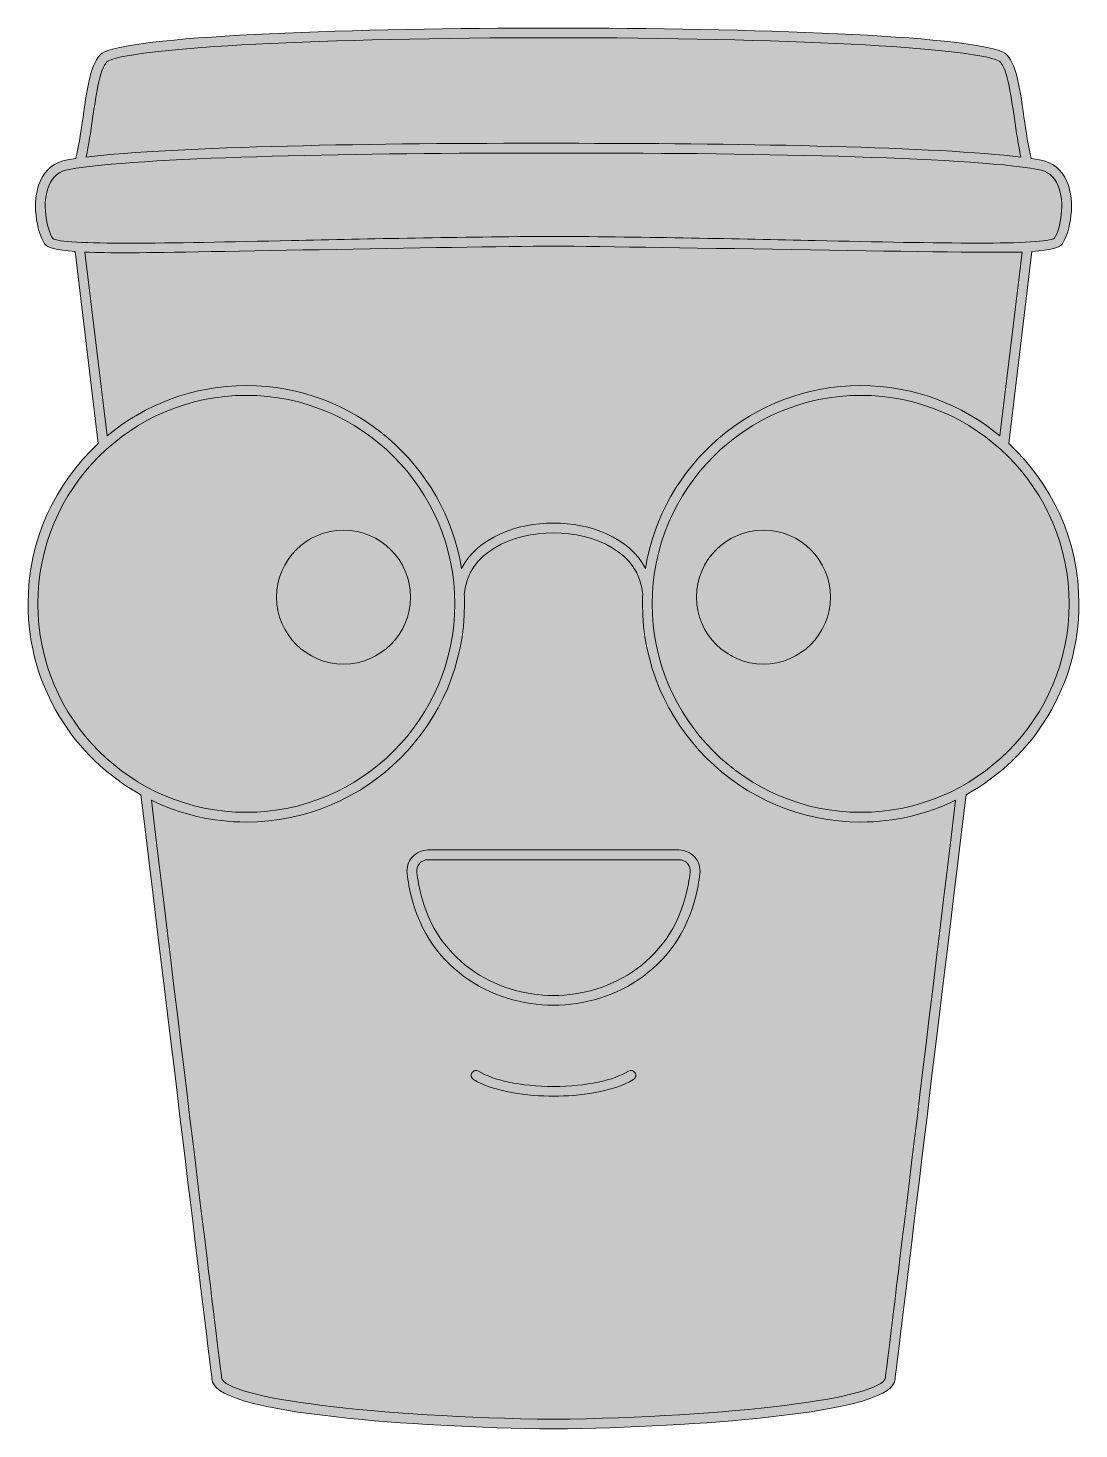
# Model space of a CAD drawing. Header units: inches. Extents: x -1.35 to 1.35, y -1.82 to 1.77.
import ezdxf

# ---------------------------------------------------------------- set-up
doc = ezdxf.new("R2010")
doc.units = ezdxf.units.IN
doc.header["$MEASUREMENT"] = 0
doc.layers.add('Design', color=7, linetype='Continuous', lineweight=0)

msp = doc.modelspace()

# ---------------------------------------------------------------- hatches: boundary and pattern name
at = {"layer": 'Design', "true_color": 0xf8e0c5, "transparency": 33554687}
h = msp.add_hatch(color=254, dxfattribs=at)
h.dxf.hatch_style = 2
edge = h.paths.add_edge_path()
edge.add_spline(control_points=[(1.1689, 0.7066), (1.1689, 0.7066), (1.2286, 1.1999), (1.2286, 1.1999), (1.2785, 1.2034), (1.3002, 1.2098), (1.3068, 1.2199), (1.3271, 1.2514), (1.3414, 1.3275), (1.3184, 1.3801), (1.305, 1.4108), (1.2807, 1.43), (1.2481, 1.4357), (1.2415, 1.4368), (1.2343, 1.4379), (1.2269, 1.439), (1.2191, 1.4698), (1.2136, 1.5081), (1.2082, 1.5454), (1.1965, 1.6274), (1.1863, 1.6982), (1.1526, 1.713), (1.0563, 1.7551), (0.5043, 1.774), (0, 1.774), (-0.5043, 1.774), (-1.0563, 1.7551), (-1.1526, 1.713), (-1.1863, 1.6982), (-1.1965, 1.6274), (-1.2082, 1.5454), (-1.2136, 1.5081), (-1.2191, 1.4698), (-1.2269, 1.439), (-1.2344, 1.4379), (-1.2415, 1.4368), (-1.2481, 1.4357), (-1.2807, 1.43), (-1.305, 1.4108), (-1.3184, 1.3801), (-1.3414, 1.3275), (-1.3271, 1.2514), (-1.3068, 1.2199), (-1.3002, 1.2098), (-1.2784, 1.2034), (-1.2286, 1.2), (-1.2286, 1.2), (-1.1689, 0.7066), (-1.1689, 0.7066), (-1.2798, 0.6042), (-1.3494, 0.4576), (-1.3494, 0.2951), (-1.3494, 0.0841), (-1.2322, -0.0999), (-1.0595, -0.1956), (-0.9434, -1.1534), (-0.8819, -1.6582), (-0.877, -1.6958), (-0.8747, -1.7133), (-0.8686, -1.7597), (-0.5513, -1.7941), (-0.3971, -1.8109), (-0.1911, -1.8222), (0.0001, -1.8243), (0.1911, -1.8222), (0.3971, -1.8109), (0.5513, -1.7941), (0.8686, -1.7597), (0.8747, -1.7133), (0.877, -1.6958), (0.8819, -1.6582), (0.9434, -1.1534), (1.0595, -0.1956), (1.2322, -0.0999), (1.3494, 0.0841), (1.3494, 0.2951), (1.3494, 0.4576), (1.2798, 0.6042), (1.1689, 0.7066)], knot_values=[0, 0, 0, 0, 1, 1, 1, 2, 2, 2, 3, 3, 3, 4, 4, 4, 5, 5, 5, 6, 6, 6, 7, 7, 7, 8, 8, 8, 9, 9, 9, 10, 10, 10, 11, 11, 11, 12, 12, 12, 13, 13, 13, 14, 14, 14, 15, 15, 15, 16, 16, 16, 17, 17, 17, 18, 18, 18, 19, 19, 19, 20, 20, 20, 21, 21, 21, 22, 22, 22, 23, 23, 23, 24, 24, 24, 25, 25, 25, 26, 26, 26, 26], degree=3, periodic=0)
at = {"layer": 'Design', "true_color": 0x333333, "transparency": 33554687}
h = msp.add_hatch(color=250, dxfattribs=at)
h.dxf.hatch_style = 2
edge = h.paths.add_edge_path()
edge.add_spline(control_points=[(0.2098, -0.9095), (0.2134, -0.9154), (0.2115, -0.9231), (0.2056, -0.9266), (0.1525, -0.959), (0.0647, -0.9695), (0.0003, -0.9695), (-0.0647, -0.9695), (-0.1525, -0.959), (-0.2056, -0.9266), (-0.2115, -0.9231), (-0.2134, -0.9154), (-0.2098, -0.9095), (-0.2062, -0.9036), (-0.1985, -0.9017), (-0.1926, -0.9053), (-0.1548, -0.9283), (-0.0863, -0.9445), (0.0003, -0.9445), (0.0863, -0.9445), (0.1548, -0.9283), (0.1926, -0.9053), (0.1985, -0.9017), (0.2062, -0.9036), (0.2098, -0.9095)], knot_values=[0, 0, 0, 0, 1, 1, 1, 2, 2, 2, 3, 3, 3, 4, 4, 4, 5, 5, 5, 6, 6, 6, 7, 7, 7, 8, 8, 8, 8], degree=3, periodic=0)
edge = h.paths.add_edge_path()
edge.add_spline(control_points=[(0.3511, -0.3951), (0.3499, -0.4039), (0.3484, -0.4138), (0.3465, -0.4245), (0.3106, -0.6223), (0.1466, -0.7109), (0, -0.7109), (-0.1466, -0.7109), (-0.3106, -0.6223), (-0.3465, -0.4245), (-0.3484, -0.4138), (-0.3499, -0.4039), (-0.3511, -0.3951), (-0.3521, -0.3867), (-0.3496, -0.3783), (-0.344, -0.372), (-0.3384, -0.3656), (-0.3307, -0.3621), (-0.3223, -0.3621), (-0.3223, -0.3621), (0.3223, -0.3621), (0.3223, -0.3621), (0.3307, -0.3621), (0.3384, -0.3656), (0.344, -0.372), (0.3496, -0.3783), (0.3521, -0.3867), (0.3511, -0.3951)], knot_values=[0, 0, 0, 0, 1, 1, 1, 2, 2, 2, 3, 3, 3, 4, 4, 4, 5, 5, 5, 6, 6, 6, 7, 7, 7, 8, 8, 8, 9, 9, 9, 9], degree=3, periodic=0)
edge = h.paths.add_edge_path()
edge.add_spline(control_points=[(0.3223, -0.3371), (0.3223, -0.3371), (-0.3223, -0.3371), (-0.3223, -0.3371), (-0.3378, -0.3371), (-0.3525, -0.3438), (-0.3628, -0.3554), (-0.3731, -0.3672), (-0.3778, -0.3828), (-0.3759, -0.3983), (-0.3747, -0.4075), (-0.3731, -0.4178), (-0.3711, -0.429), (-0.3327, -0.641), (-0.157, -0.7359), (0, -0.7359), (0.157, -0.7359), (0.3327, -0.641), (0.3711, -0.429), (0.3731, -0.4178), (0.3747, -0.4075), (0.3759, -0.3983), (0.3778, -0.3828), (0.3731, -0.3672), (0.3628, -0.3554), (0.3525, -0.3438), (0.3378, -0.3371), (0.3223, -0.3371)], knot_values=[0, 0, 0, 0, 1, 1, 1, 2, 2, 2, 3, 3, 3, 4, 4, 4, 5, 5, 5, 6, 6, 6, 7, 7, 7, 8, 8, 8, 9, 9, 9, 9], degree=3, periodic=0)
edge = h.paths.add_edge_path()
edge.add_spline(control_points=[(0.7111, 0.3123), (0.7111, 0.2174), (0.6341, 0.1404), (0.5392, 0.1404), (0.4442, 0.1404), (0.3672, 0.2174), (0.3672, 0.3123), (0.3672, 0.4073), (0.4442, 0.4843), (0.5392, 0.4843), (0.6341, 0.4843), (0.7111, 0.4073), (0.7111, 0.3123)], knot_values=[0, 0, 0, 0, 1, 1, 1, 2, 2, 2, 3, 3, 3, 4, 4, 4, 4], degree=3, periodic=0)
edge = h.paths.add_edge_path()
edge.add_spline(control_points=[(-0.7111, 0.3123), (-0.7111, 0.4073), (-0.6341, 0.4843), (-0.5392, 0.4843), (-0.4442, 0.4843), (-0.3672, 0.4073), (-0.3672, 0.3123), (-0.3672, 0.2174), (-0.4442, 0.1404), (-0.5392, 0.1404), (-0.6341, 0.1404), (-0.7111, 0.2174), (-0.7111, 0.3123)], knot_values=[0, 0, 0, 0, 1, 1, 1, 2, 2, 2, 3, 3, 3, 4, 4, 4, 4], degree=3, periodic=0)
edge = h.paths.add_edge_path()
edge.add_spline(control_points=[(0.7889, -0.2404), (0.4937, -0.2404), (0.2535, -0.0002), (0.2535, 0.2951), (0.2535, 0.5903), (0.4937, 0.8305), (0.7889, 0.8305), (1.0842, 0.8305), (1.3244, 0.5903), (1.3244, 0.2951), (1.3244, -0.0002), (1.0842, -0.2404), (0.7889, -0.2404)], knot_values=[0, 0, 0, 0, 1, 1, 1, 2, 2, 2, 3, 3, 3, 4, 4, 4, 4], degree=3, periodic=0)
edge = h.paths.add_edge_path()
edge.add_spline(control_points=[(0.8522, -1.6925), (0.8453, -1.7453), (0.4549, -1.7942), (0.0001, -1.7993), (-0.4549, -1.7942), (-0.8453, -1.7453), (-0.8522, -1.6925), (-0.8571, -1.6552), (-0.9178, -1.1562), (-1.0326, -0.2096), (-0.9589, -0.2453), (-0.8762, -0.2654), (-0.7889, -0.2654), (-0.4799, -0.2654), (-0.2285, -0.014), (-0.2285, 0.2951), (-0.2285, 0.3033), (-0.2288, 0.3114), (-0.2291, 0.3195), (-0.221, 0.4281), (-0.1047, 0.4775), (0, 0.4775), (0.1047, 0.4775), (0.221, 0.4281), (0.2291, 0.3195), (0.2288, 0.3114), (0.2285, 0.3033), (0.2285, 0.2951), (0.2285, -0.014), (0.4799, -0.2654), (0.7889, -0.2654), (0.8762, -0.2654), (0.9589, -0.2453), (1.0326, -0.2096), (0.9178, -1.1562), (0.8571, -1.6552), (0.8522, -1.6925)], knot_values=[0, 0, 0, 0, 1, 1, 1, 2, 2, 2, 3, 3, 3, 4, 4, 4, 5, 5, 5, 6, 6, 6, 7, 7, 7, 8, 8, 8, 9, 9, 9, 10, 10, 10, 11, 11, 11, 12, 12, 12, 12], degree=3, periodic=0)
edge = h.paths.add_edge_path()
edge.add_spline(control_points=[(-1.3244, 0.2951), (-1.3244, 0.5903), (-1.0842, 0.8305), (-0.7889, 0.8305), (-0.4937, 0.8305), (-0.2535, 0.5903), (-0.2535, 0.2951), (-0.2535, -0.0002), (-0.4937, -0.2404), (-0.7889, -0.2404), (-1.0842, -0.2404), (-1.3244, -0.0002), (-1.3244, 0.2951)], knot_values=[0, 0, 0, 0, 1, 1, 1, 2, 2, 2, 3, 3, 3, 4, 4, 4, 4], degree=3, periodic=0)
edge = h.paths.add_edge_path()
edge.add_spline(control_points=[(-1.2033, 1.1985), (-1.1733, 1.1972), (-1.1357, 1.1966), (-1.0885, 1.1966), (-0.9932, 1.1966), (-0.2467, 1.2123), (-0.0001, 1.2138), (0.2467, 1.2123), (1.113, 1.1945), (1.2033, 1.1985), (1.2033, 1.1985), (1.1461, 0.7266), (1.1461, 0.7266), (1.0491, 0.8071), (0.9246, 0.8555), (0.7889, 0.8555), (0.5109, 0.8555), (0.2797, 0.652), (0.236, 0.3862), (0.1952, 0.4656), (0.0934, 0.5025), (0, 0.5025), (-0.0934, 0.5025), (-0.1952, 0.4656), (-0.236, 0.3862), (-0.2797, 0.652), (-0.5109, 0.8555), (-0.7889, 0.8555), (-0.9246, 0.8555), (-1.0491, 0.8071), (-1.1461, 0.7266), (-1.1461, 0.7266), (-1.2033, 1.1985), (-1.2033, 1.1985)], knot_values=[0, 0, 0, 0, 1, 1, 1, 2, 2, 2, 3, 3, 3, 4, 4, 4, 5, 5, 5, 6, 6, 6, 7, 7, 7, 8, 8, 8, 9, 9, 9, 10, 10, 10, 11, 11, 11, 11], degree=3, periodic=0)
edge = h.paths.add_edge_path()
edge.add_spline(control_points=[(-1.2858, 1.2335), (-1.3023, 1.259), (-1.3146, 1.3265), (-1.2955, 1.3701), (-1.2855, 1.393), (-1.2681, 1.4068), (-1.2437, 1.411), (-1.0669, 1.442), (-0.5312, 1.4528), (-0.0654, 1.4528), (-0.0654, 1.4528), (0, 1.4528), (0, 1.4528), (0.48, 1.4538), (1.0586, 1.4434), (1.2437, 1.411), (1.2681, 1.4068), (1.2855, 1.393), (1.2955, 1.3701), (1.3146, 1.3265), (1.3023, 1.259), (1.2866, 1.2345), (1.2621, 1.2153), (0.9889, 1.2212), (0.6726, 1.2281), (0.4731, 1.2324), (0.2471, 1.2373), (-0.0001, 1.2388), (-0.2471, 1.2373), (-0.4731, 1.2324), (-0.6726, 1.2281), (-0.9889, 1.2212), (-1.262, 1.2153), (-1.2858, 1.2335)], knot_values=[0, 0, 0, 0, 1, 1, 1, 2, 2, 2, 3, 3, 3, 4, 4, 4, 5, 5, 5, 6, 6, 6, 7, 7, 7, 8, 8, 8, 9, 9, 9, 10, 10, 10, 11, 11, 11, 11], degree=3, periodic=0)
edge = h.paths.add_edge_path()
edge.add_spline(control_points=[(-1.1835, 1.5418), (-1.1746, 1.6038), (-1.1636, 1.6809), (-1.1426, 1.6901), (-1.0633, 1.7247), (-0.5935, 1.749), (0, 1.749), (0.5935, 1.749), (1.0633, 1.7247), (1.1426, 1.6901), (1.1636, 1.6809), (1.1746, 1.6038), (1.1835, 1.5418), (1.1884, 1.5077), (1.1934, 1.4726), (1.2003, 1.4425), (0.9869, 1.4685), (0.496, 1.4778), (0.0651, 1.4778), (0.0651, 1.4778), (0, 1.4778), (0, 1.4778), (-0.4455, 1.4788), (-0.976, 1.4698), (-1.2003, 1.4425), (-1.1934, 1.4726), (-1.1884, 1.5077), (-1.1835, 1.5418)], knot_values=[0, 0, 0, 0, 1, 1, 1, 2, 2, 2, 3, 3, 3, 4, 4, 4, 5, 5, 5, 6, 6, 6, 7, 7, 7, 8, 8, 8, 9, 9, 9, 9], degree=3, periodic=0)
edge = h.paths.add_edge_path()
edge.add_spline(control_points=[(1.1689, 0.7066), (1.1689, 0.7066), (1.2286, 1.1999), (1.2286, 1.1999), (1.2785, 1.2034), (1.3002, 1.2098), (1.3068, 1.2199), (1.3271, 1.2514), (1.3414, 1.3275), (1.3184, 1.3801), (1.305, 1.4108), (1.2807, 1.43), (1.2481, 1.4357), (1.2415, 1.4368), (1.2343, 1.4379), (1.2269, 1.439), (1.2191, 1.4698), (1.2136, 1.5081), (1.2082, 1.5454), (1.1965, 1.6274), (1.1863, 1.6982), (1.1526, 1.713), (1.0563, 1.7551), (0.5043, 1.774), (0, 1.774), (-0.5043, 1.774), (-1.0563, 1.7551), (-1.1526, 1.713), (-1.1863, 1.6982), (-1.1965, 1.6274), (-1.2082, 1.5454), (-1.2136, 1.5081), (-1.2191, 1.4698), (-1.2269, 1.439), (-1.2344, 1.4379), (-1.2415, 1.4368), (-1.2481, 1.4357), (-1.2807, 1.43), (-1.305, 1.4108), (-1.3184, 1.3801), (-1.3414, 1.3275), (-1.3271, 1.2514), (-1.3068, 1.2199), (-1.3002, 1.2098), (-1.2784, 1.2034), (-1.2286, 1.2), (-1.2286, 1.2), (-1.1689, 0.7066), (-1.1689, 0.7066), (-1.2798, 0.6042), (-1.3494, 0.4576), (-1.3494, 0.2951), (-1.3494, 0.0841), (-1.2322, -0.0999), (-1.0595, -0.1956), (-0.9434, -1.1534), (-0.8819, -1.6582), (-0.877, -1.6958), (-0.8747, -1.7133), (-0.8686, -1.7597), (-0.5513, -1.7941), (-0.3971, -1.8109), (-0.1911, -1.8222), (0.0001, -1.8243), (0.1911, -1.8222), (0.3971, -1.8109), (0.5513, -1.7941), (0.8686, -1.7597), (0.8747, -1.7133), (0.877, -1.6958), (0.8819, -1.6582), (0.9434, -1.1534), (1.0595, -0.1956), (1.2322, -0.0999), (1.3494, 0.0841), (1.3494, 0.2951), (1.3494, 0.4576), (1.2798, 0.6042), (1.1689, 0.7066)], knot_values=[0, 0, 0, 0, 1, 1, 1, 2, 2, 2, 3, 3, 3, 4, 4, 4, 5, 5, 5, 6, 6, 6, 7, 7, 7, 8, 8, 8, 9, 9, 9, 10, 10, 10, 11, 11, 11, 12, 12, 12, 13, 13, 13, 14, 14, 14, 15, 15, 15, 16, 16, 16, 17, 17, 17, 18, 18, 18, 19, 19, 19, 20, 20, 20, 21, 21, 21, 22, 22, 22, 23, 23, 23, 24, 24, 24, 25, 25, 25, 26, 26, 26, 26], degree=3, periodic=0)

# ---------------------------------------------------------------- linework, layer by layer
at = {"layer": 'Design'}
for points, knots in [([(1.1689, 0.7066), (1.1689, 0.7066), (1.2286, 1.1999), (1.2286, 1.1999), (1.2785, 1.2034), (1.3002, 1.2098), (1.3068, 1.2199), (1.3271, 1.2514), (1.3414, 1.3275), (1.3184, 1.3801), (1.305, 1.4108), (1.2807, 1.43), (1.2481, 1.4357), (1.2415, 1.4368), (1.2343, 1.4379), (1.2269, 1.439), (1.2191, 1.4698), (1.2136, 1.5081), (1.2082, 1.5454), (1.1965, 1.6274), (1.1863, 1.6982), (1.1526, 1.713), (1.0563, 1.7551), (0.5043, 1.774), (0, 1.774), (-0.5043, 1.774), (-1.0563, 1.7551), (-1.1526, 1.713), (-1.1863, 1.6982), (-1.1965, 1.6274), (-1.2082, 1.5454), (-1.2136, 1.5081), (-1.2191, 1.4698), (-1.2269, 1.439), (-1.2344, 1.4379), (-1.2415, 1.4368), (-1.2481, 1.4357), (-1.2807, 1.43), (-1.305, 1.4108), (-1.3184, 1.3801), (-1.3414, 1.3275), (-1.3271, 1.2514), (-1.3068, 1.2199), (-1.3002, 1.2098), (-1.2784, 1.2034), (-1.2286, 1.2), (-1.2286, 1.2), (-1.1689, 0.7066), (-1.1689, 0.7066), (-1.2798, 0.6042), (-1.3494, 0.4576), (-1.3494, 0.2951), (-1.3494, 0.0841), (-1.2322, -0.0999), (-1.0595, -0.1956), (-0.9434, -1.1534), (-0.8819, -1.6582), (-0.877, -1.6958), (-0.8747, -1.7133), (-0.8686, -1.7597), (-0.5513, -1.7941), (-0.3971, -1.8109), (-0.1911, -1.8222), (0.0001, -1.8243), (0.1911, -1.8222), (0.3971, -1.8109), (0.5513, -1.7941), (0.8686, -1.7597), (0.8747, -1.7133), (0.877, -1.6958), (0.8819, -1.6582), (0.9434, -1.1534), (1.0595, -0.1956), (1.2322, -0.0999), (1.3494, 0.0841), (1.3494, 0.2951), (1.3494, 0.4576), (1.2798, 0.6042), (1.1689, 0.7066)], [0, 0, 0, 0, 1, 1, 1, 2, 2, 2, 3, 3, 3, 4, 4, 4, 5, 5, 5, 6, 6, 6, 7, 7, 7, 8, 8, 8, 9, 9, 9, 10, 10, 10, 11, 11, 11, 12, 12, 12, 13, 13, 13, 14, 14, 14, 15, 15, 15, 16, 16, 16, 17, 17, 17, 18, 18, 18, 19, 19, 19, 20, 20, 20, 21, 21, 21, 22, 22, 22, 23, 23, 23, 24, 24, 24, 25, 25, 25, 26, 26, 26, 26]), ([(1.1689, 0.7066), (1.1689, 0.7066), (1.2286, 1.1999), (1.2286, 1.1999), (1.2785, 1.2034), (1.3002, 1.2098), (1.3068, 1.2199), (1.3271, 1.2514), (1.3414, 1.3275), (1.3184, 1.3801), (1.305, 1.4108), (1.2807, 1.43), (1.2481, 1.4357), (1.2415, 1.4368), (1.2343, 1.4379), (1.2269, 1.439), (1.2191, 1.4698), (1.2136, 1.5081), (1.2082, 1.5454), (1.1965, 1.6274), (1.1863, 1.6982), (1.1526, 1.713), (1.0563, 1.7551), (0.5043, 1.774), (0, 1.774), (-0.5043, 1.774), (-1.0563, 1.7551), (-1.1526, 1.713), (-1.1863, 1.6982), (-1.1965, 1.6274), (-1.2082, 1.5454), (-1.2136, 1.5081), (-1.2191, 1.4698), (-1.2269, 1.439), (-1.2344, 1.4379), (-1.2415, 1.4368), (-1.2481, 1.4357), (-1.2807, 1.43), (-1.305, 1.4108), (-1.3184, 1.3801), (-1.3414, 1.3275), (-1.3271, 1.2514), (-1.3068, 1.2199), (-1.3002, 1.2098), (-1.2784, 1.2034), (-1.2286, 1.2), (-1.2286, 1.2), (-1.1689, 0.7066), (-1.1689, 0.7066), (-1.2798, 0.6042), (-1.3494, 0.4576), (-1.3494, 0.2951), (-1.3494, 0.0841), (-1.2322, -0.0999), (-1.0595, -0.1956), (-0.9434, -1.1534), (-0.8819, -1.6582), (-0.877, -1.6958), (-0.8747, -1.7133), (-0.8686, -1.7597), (-0.5513, -1.7941), (-0.3971, -1.8109), (-0.1911, -1.8222), (0.0001, -1.8243), (0.1911, -1.8222), (0.3971, -1.8109), (0.5513, -1.7941), (0.8686, -1.7597), (0.8747, -1.7133), (0.877, -1.6958), (0.8819, -1.6582), (0.9434, -1.1534), (1.0595, -0.1956), (1.2322, -0.0999), (1.3494, 0.0841), (1.3494, 0.2951), (1.3494, 0.4576), (1.2798, 0.6042), (1.1689, 0.7066)], [0, 0, 0, 0, 1, 1, 1, 2, 2, 2, 3, 3, 3, 4, 4, 4, 5, 5, 5, 6, 6, 6, 7, 7, 7, 8, 8, 8, 9, 9, 9, 10, 10, 10, 11, 11, 11, 12, 12, 12, 13, 13, 13, 14, 14, 14, 15, 15, 15, 16, 16, 16, 17, 17, 17, 18, 18, 18, 19, 19, 19, 20, 20, 20, 21, 21, 21, 22, 22, 22, 23, 23, 23, 24, 24, 24, 25, 25, 25, 26, 26, 26, 26]), ([(-1.1835, 1.5418), (-1.1746, 1.6038), (-1.1636, 1.6809), (-1.1426, 1.6901), (-1.0633, 1.7247), (-0.5935, 1.749), (0, 1.749), (0.5935, 1.749), (1.0633, 1.7247), (1.1426, 1.6901), (1.1636, 1.6809), (1.1746, 1.6038), (1.1835, 1.5418), (1.1884, 1.5077), (1.1934, 1.4726), (1.2003, 1.4425), (0.9869, 1.4685), (0.496, 1.4778), (0.0651, 1.4778), (0.0651, 1.4778), (0, 1.4778), (0, 1.4778), (-0.4455, 1.4788), (-0.976, 1.4698), (-1.2003, 1.4425), (-1.1934, 1.4726), (-1.1884, 1.5077), (-1.1835, 1.5418)], [0, 0, 0, 0, 1, 1, 1, 2, 2, 2, 3, 3, 3, 4, 4, 4, 5, 5, 5, 6, 6, 6, 7, 7, 7, 8, 8, 8, 9, 9, 9, 9]), ([(-1.2858, 1.2335), (-1.3023, 1.259), (-1.3146, 1.3265), (-1.2955, 1.3701), (-1.2855, 1.393), (-1.2681, 1.4068), (-1.2437, 1.411), (-1.0669, 1.442), (-0.5312, 1.4528), (-0.0654, 1.4528), (-0.0654, 1.4528), (0, 1.4528), (0, 1.4528), (0.48, 1.4538), (1.0586, 1.4434), (1.2437, 1.411), (1.2681, 1.4068), (1.2855, 1.393), (1.2955, 1.3701), (1.3146, 1.3265), (1.3023, 1.259), (1.2866, 1.2345), (1.2621, 1.2153), (0.9889, 1.2212), (0.6726, 1.2281), (0.4731, 1.2324), (0.2471, 1.2373), (-0.0001, 1.2388), (-0.2471, 1.2373), (-0.4731, 1.2324), (-0.6726, 1.2281), (-0.9889, 1.2212), (-1.262, 1.2153), (-1.2858, 1.2335)], [0, 0, 0, 0, 1, 1, 1, 2, 2, 2, 3, 3, 3, 4, 4, 4, 5, 5, 5, 6, 6, 6, 7, 7, 7, 8, 8, 8, 9, 9, 9, 10, 10, 10, 11, 11, 11, 11]), ([(-1.2033, 1.1985), (-1.1733, 1.1972), (-1.1357, 1.1966), (-1.0885, 1.1966), (-0.9932, 1.1966), (-0.2467, 1.2123), (-0.0001, 1.2138), (0.2467, 1.2123), (1.113, 1.1945), (1.2033, 1.1985), (1.2033, 1.1985), (1.1461, 0.7266), (1.1461, 0.7266), (1.0491, 0.8071), (0.9246, 0.8555), (0.7889, 0.8555), (0.5109, 0.8555), (0.2797, 0.652), (0.236, 0.3862), (0.1952, 0.4656), (0.0934, 0.5025), (0, 0.5025), (-0.0934, 0.5025), (-0.1952, 0.4656), (-0.236, 0.3862), (-0.2797, 0.652), (-0.5109, 0.8555), (-0.7889, 0.8555), (-0.9246, 0.8555), (-1.0491, 0.8071), (-1.1461, 0.7266), (-1.1461, 0.7266), (-1.2033, 1.1985), (-1.2033, 1.1985)], [0, 0, 0, 0, 1, 1, 1, 2, 2, 2, 3, 3, 3, 4, 4, 4, 5, 5, 5, 6, 6, 6, 7, 7, 7, 8, 8, 8, 9, 9, 9, 10, 10, 10, 11, 11, 11, 11]), ([(-1.3244, 0.2951), (-1.3244, 0.5903), (-1.0842, 0.8305), (-0.7889, 0.8305), (-0.4937, 0.8305), (-0.2535, 0.5903), (-0.2535, 0.2951), (-0.2535, -0.0002), (-0.4937, -0.2404), (-0.7889, -0.2404), (-1.0842, -0.2404), (-1.3244, -0.0002), (-1.3244, 0.2951)], [0, 0, 0, 0, 1, 1, 1, 2, 2, 2, 3, 3, 3, 4, 4, 4, 4]), ([(0.7889, -0.2404), (0.4937, -0.2404), (0.2535, -0.0002), (0.2535, 0.2951), (0.2535, 0.5903), (0.4937, 0.8305), (0.7889, 0.8305), (1.0842, 0.8305), (1.3244, 0.5903), (1.3244, 0.2951), (1.3244, -0.0002), (1.0842, -0.2404), (0.7889, -0.2404)], [0, 0, 0, 0, 1, 1, 1, 2, 2, 2, 3, 3, 3, 4, 4, 4, 4]), ([(0.8522, -1.6925), (0.8453, -1.7453), (0.4549, -1.7942), (0.0001, -1.7993), (-0.4549, -1.7942), (-0.8453, -1.7453), (-0.8522, -1.6925), (-0.8571, -1.6552), (-0.9178, -1.1562), (-1.0326, -0.2096), (-0.9589, -0.2453), (-0.8762, -0.2654), (-0.7889, -0.2654), (-0.4799, -0.2654), (-0.2285, -0.014), (-0.2285, 0.2951), (-0.2285, 0.3033), (-0.2288, 0.3114), (-0.2291, 0.3195), (-0.221, 0.4281), (-0.1047, 0.4775), (0, 0.4775), (0.1047, 0.4775), (0.221, 0.4281), (0.2291, 0.3195), (0.2288, 0.3114), (0.2285, 0.3033), (0.2285, 0.2951), (0.2285, -0.014), (0.4799, -0.2654), (0.7889, -0.2654), (0.8762, -0.2654), (0.9589, -0.2453), (1.0326, -0.2096), (0.9178, -1.1562), (0.8571, -1.6552), (0.8522, -1.6925)], [0, 0, 0, 0, 1, 1, 1, 2, 2, 2, 3, 3, 3, 4, 4, 4, 5, 5, 5, 6, 6, 6, 7, 7, 7, 8, 8, 8, 9, 9, 9, 10, 10, 10, 11, 11, 11, 12, 12, 12, 12]), ([(-0.7111, 0.3123), (-0.7111, 0.4073), (-0.6341, 0.4843), (-0.5392, 0.4843), (-0.4442, 0.4843), (-0.3672, 0.4073), (-0.3672, 0.3123), (-0.3672, 0.2174), (-0.4442, 0.1404), (-0.5392, 0.1404), (-0.6341, 0.1404), (-0.7111, 0.2174), (-0.7111, 0.3123)], [0, 0, 0, 0, 1, 1, 1, 2, 2, 2, 3, 3, 3, 4, 4, 4, 4]), ([(0.7111, 0.3123), (0.7111, 0.2174), (0.6341, 0.1404), (0.5392, 0.1404), (0.4442, 0.1404), (0.3672, 0.2174), (0.3672, 0.3123), (0.3672, 0.4073), (0.4442, 0.4843), (0.5392, 0.4843), (0.6341, 0.4843), (0.7111, 0.4073), (0.7111, 0.3123)], [0, 0, 0, 0, 1, 1, 1, 2, 2, 2, 3, 3, 3, 4, 4, 4, 4]), ([(0.3223, -0.3371), (0.3223, -0.3371), (-0.3223, -0.3371), (-0.3223, -0.3371), (-0.3378, -0.3371), (-0.3525, -0.3438), (-0.3628, -0.3554), (-0.3731, -0.3672), (-0.3778, -0.3828), (-0.3759, -0.3983), (-0.3747, -0.4075), (-0.3731, -0.4178), (-0.3711, -0.429), (-0.3327, -0.641), (-0.157, -0.7359), (0, -0.7359), (0.157, -0.7359), (0.3327, -0.641), (0.3711, -0.429), (0.3731, -0.4178), (0.3747, -0.4075), (0.3759, -0.3983), (0.3778, -0.3828), (0.3731, -0.3672), (0.3628, -0.3554), (0.3525, -0.3438), (0.3378, -0.3371), (0.3223, -0.3371)], [0, 0, 0, 0, 1, 1, 1, 2, 2, 2, 3, 3, 3, 4, 4, 4, 5, 5, 5, 6, 6, 6, 7, 7, 7, 8, 8, 8, 9, 9, 9, 9]), ([(0.3511, -0.3951), (0.3499, -0.4039), (0.3484, -0.4138), (0.3465, -0.4245), (0.3106, -0.6223), (0.1466, -0.7109), (0, -0.7109), (-0.1466, -0.7109), (-0.3106, -0.6223), (-0.3465, -0.4245), (-0.3484, -0.4138), (-0.3499, -0.4039), (-0.3511, -0.3951), (-0.3521, -0.3867), (-0.3496, -0.3783), (-0.344, -0.372), (-0.3384, -0.3656), (-0.3307, -0.3621), (-0.3223, -0.3621), (-0.3223, -0.3621), (0.3223, -0.3621), (0.3223, -0.3621), (0.3307, -0.3621), (0.3384, -0.3656), (0.344, -0.372), (0.3496, -0.3783), (0.3521, -0.3867), (0.3511, -0.3951)], [0, 0, 0, 0, 1, 1, 1, 2, 2, 2, 3, 3, 3, 4, 4, 4, 5, 5, 5, 6, 6, 6, 7, 7, 7, 8, 8, 8, 9, 9, 9, 9]), ([(0.2098, -0.9095), (0.2134, -0.9154), (0.2115, -0.9231), (0.2056, -0.9266), (0.1525, -0.959), (0.0647, -0.9695), (0.0003, -0.9695), (-0.0647, -0.9695), (-0.1525, -0.959), (-0.2056, -0.9266), (-0.2115, -0.9231), (-0.2134, -0.9154), (-0.2098, -0.9095), (-0.2062, -0.9036), (-0.1985, -0.9017), (-0.1926, -0.9053), (-0.1548, -0.9283), (-0.0863, -0.9445), (0.0003, -0.9445), (0.0863, -0.9445), (0.1548, -0.9283), (0.1926, -0.9053), (0.1985, -0.9017), (0.2062, -0.9036), (0.2098, -0.9095)], [0, 0, 0, 0, 1, 1, 1, 2, 2, 2, 3, 3, 3, 4, 4, 4, 5, 5, 5, 6, 6, 6, 7, 7, 7, 8, 8, 8, 8])]:
    msp.add_open_spline(points, degree=3, knots=knots, dxfattribs=at)

doc.saveas('drawing.dxf')
